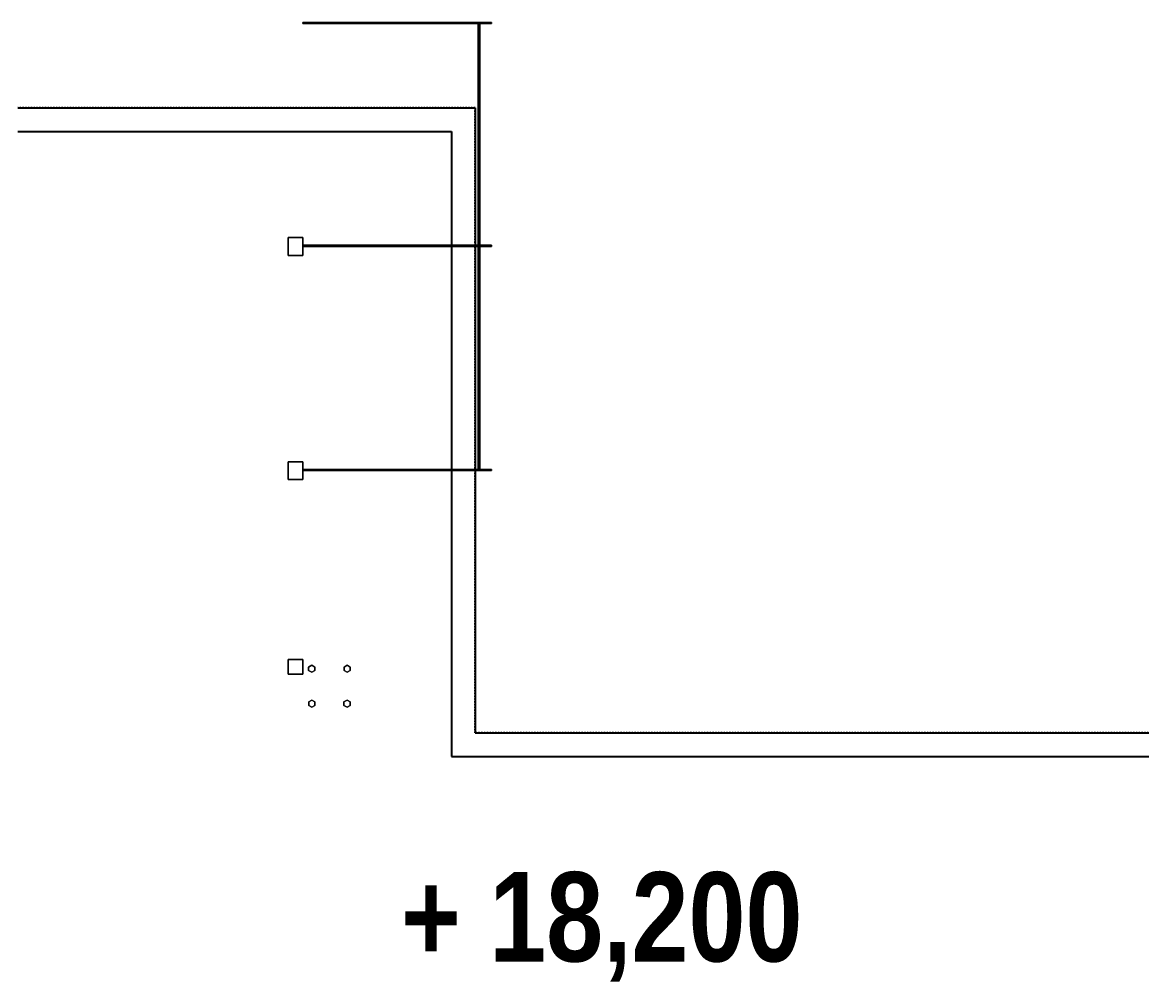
# Model space of a CAD drawing. Header units: millimetres. Extents: x -327709 to -233612, y 250954 to 312605.
# Drawn here: x -287177 to -285279, y 300411 to 302038 of the extents above; entities that cross this region are included whole.
import ezdxf

# ---------------------------------------------------------------- set-up
doc = ezdxf.new("R2010")
doc.units = ezdxf.units.MM
doc.linetypes.add('Dash Style-1', pattern=[4.724409, 1.889764, -2.834646])
for name, color, linetype, lineweight in [('Bloques borde', 7, 'Continuous', 18), ('P4', 7, 'Continuous', 18), ('SUPERFICIES', 7, 'Dash Style-1', 5)]:
    doc.layers.add(name, color=color, linetype=linetype, lineweight=lineweight)
doc.styles.add('Arial Narrow (bold)', font='ARIALNB.TTF')

# ---------------------------------------------------------------- blocks, each defined once
blk = doc.blocks.new('Group-233-1')
at = {"layer": 'Bloques borde', "color": 7, "lineweight": 18}
for points in [[(0.188, 7.2649, 0.359), (0.188, 6.5049, 0.359), (0.185, 6.5049, 0.359), (0.185, 7.2649, 0.359)], [(0.188, 7.2649, 0.399), (0.188, 7.2649, 0.359), (0.185, 7.2649, 0.359), (0.185, 7.2649, 0.399)], [(0.188, 6.5149, 0.409), (0.188, 7.2549, 0.409), (0.185, 7.2549, 0.409), (0.185, 6.5149, 0.409)], [(0.188, 6.5049, 0.359), (0.188, 6.5049, 0.399), (0.185, 6.5049, 0.399), (0.185, 6.5049, 0.359)]]:
    blk.add_3dface(points, dxfattribs=at)
for points, invisible_edges in [([(0.185, 7.2648, 0.4003), (0.188, 7.2648, 0.4003), (0.188, 7.2649, 0.399)], 9), ([(0.188, 7.2649, 0.399), (0.185, 7.2649, 0.399), (0.185, 7.2648, 0.4003)], 8), ([(0.185, 7.2649, 0.399), (0.185, 7.2647, 0.4009), (0.185, 7.2642, 0.4027), (0.185, 7.2649, 0.399)], 12), ([(0.185, 7.2649, 0.399), (0.185, 7.2642, 0.4027), (0.185, 7.2632, 0.4045), (0.185, 7.2649, 0.399)], 13), ([(0.185, 7.2649, 0.399), (0.185, 7.2632, 0.4045), (0.185, 7.2549, 0.409), (0.185, 7.2649, 0.399)], 15), ([(0.185, 7.2649, 0.359), (0.185, 7.2649, 0.399), (0.185, 7.2549, 0.409), (0.185, 7.2649, 0.359)], 14), ([(0.185, 7.2649, 0.359), (0.185, 7.2549, 0.409), (0.185, 6.5149, 0.409), (0.185, 7.2649, 0.359)], 13), ([(0.185, 7.2649, 0.359), (0.185, 6.5149, 0.409), (0.185, 6.5049, 0.359), (0.185, 7.2649, 0.359)], 11), ([(0.188, 7.2646, 0.4016), (0.188, 7.2648, 0.4003), (0.185, 7.2648, 0.4003)], 10), ([(0.185, 7.2648, 0.4003), (0.185, 7.2646, 0.4016), (0.188, 7.2646, 0.4016)], 10), ([(0.188, 7.2646, 0.4016), (0.185, 7.2646, 0.4016), (0.185, 7.2641, 0.4028), (0.188, 7.2641, 0.4028)], 5), ([(0.188, 7.2641, 0.4028), (0.185, 7.2641, 0.4028), (0.185, 7.2636, 0.404), (0.188, 7.2636, 0.404)], 5), ([(0.188, 7.2628, 0.4051), (0.188, 7.2636, 0.404), (0.185, 7.2636, 0.404)], 10), ([(0.185, 7.2636, 0.404), (0.185, 7.2628, 0.4051), (0.188, 7.2628, 0.4051)], 10), ([(0.185, 7.2632, 0.4045), (0.185, 7.262, 0.4061), (0.185, 7.2604, 0.4073), (0.185, 7.2632, 0.4045)], 12), ([(0.185, 7.2632, 0.4045), (0.185, 7.2604, 0.4073), (0.185, 7.2549, 0.409), (0.185, 7.2632, 0.4045)], 15), ([(0.188, 7.262, 0.4061), (0.188, 7.2628, 0.4051), (0.185, 7.2628, 0.4051)], 10), ([(0.185, 7.2628, 0.4051), (0.185, 7.262, 0.4061), (0.188, 7.262, 0.4061)], 8), ([(0.188, 7.261, 0.4069), (0.188, 7.262, 0.4061), (0.185, 7.262, 0.4061)], 8), ([(0.185, 7.262, 0.4061), (0.185, 7.261, 0.4069), (0.188, 7.261, 0.4069)], 10), ([(0.188, 7.261, 0.4069), (0.185, 7.261, 0.4069), (0.185, 7.2599, 0.4077), (0.188, 7.2599, 0.4077)], 5), ([(0.185, 7.2604, 0.4073), (0.185, 7.2586, 0.4083), (0.185, 7.2549, 0.409), (0.185, 7.2604, 0.4073)], 14), ([(0.188, 7.2599, 0.4077), (0.185, 7.2599, 0.4077), (0.185, 7.2587, 0.4082), (0.188, 7.2587, 0.4082)], 5), ([(0.188, 7.2587, 0.4082), (0.185, 7.2587, 0.4082), (0.185, 7.2575, 0.4087), (0.188, 7.2575, 0.4087)], 5), ([(0.185, 7.2586, 0.4083), (0.185, 7.2567, 0.4088), (0.185, 7.2549, 0.409), (0.185, 7.2586, 0.4083)], 12), ([(0.188, 7.2575, 0.4087), (0.185, 7.2575, 0.4087), (0.185, 7.2562, 0.4089), (0.188, 7.2562, 0.4089)], 5), ([(0.188, 7.2549, 0.409), (0.188, 7.2562, 0.4089), (0.185, 7.2562, 0.4089)], 10), ([(0.185, 7.2562, 0.4089), (0.185, 7.2549, 0.409), (0.188, 7.2549, 0.409)], 8), ([(0.188, 7.2642, 0.4027), (0.188, 7.2647, 0.4008), (0.188, 7.2649, 0.399), (0.188, 7.2642, 0.4027)], 12), ([(0.188, 7.2632, 0.4045), (0.188, 7.2642, 0.4027), (0.188, 7.2649, 0.399), (0.188, 7.2632, 0.4045)], 14), ([(0.188, 7.2604, 0.4073), (0.188, 7.2632, 0.4045), (0.188, 7.2649, 0.399), (0.188, 7.2604, 0.4073)], 15), ([(0.188, 7.2549, 0.409), (0.188, 7.2604, 0.4073), (0.188, 7.2649, 0.399), (0.188, 7.2549, 0.409)], 15), ([(0.188, 7.2549, 0.409), (0.188, 7.2649, 0.399), (0.188, 7.2649, 0.359), (0.188, 7.2549, 0.409)], 13), ([(0.188, 6.5149, 0.409), (0.188, 7.2549, 0.409), (0.188, 7.2649, 0.359), (0.188, 6.5149, 0.409)], 14), ([(0.188, 6.5149, 0.409), (0.188, 7.2649, 0.359), (0.188, 6.5049, 0.359), (0.188, 6.5149, 0.409)], 13), ([(0.188, 7.2604, 0.4073), (0.188, 7.262, 0.4061), (0.188, 7.2632, 0.4045), (0.188, 7.2604, 0.4073)], 12), ([(0.188, 7.2549, 0.409), (0.188, 7.2586, 0.4083), (0.188, 7.2604, 0.4073), (0.188, 7.2549, 0.409)], 13), ([(0.188, 7.2549, 0.409), (0.188, 7.2568, 0.4088), (0.188, 7.2586, 0.4083), (0.188, 7.2549, 0.409)], 12), ([(0.188, 6.5136, 0.4089), (0.188, 6.5149, 0.409), (0.185, 6.5149, 0.409)], 8), ([(0.185, 6.5149, 0.409), (0.185, 6.5136, 0.4089), (0.188, 6.5136, 0.4089)], 10), ([(0.185, 6.5149, 0.409), (0.185, 6.513, 0.4088), (0.185, 6.5112, 0.4083), (0.185, 6.5149, 0.409)], 12), ([(0.185, 6.5149, 0.409), (0.185, 6.5112, 0.4083), (0.185, 6.5094, 0.4073), (0.185, 6.5149, 0.409)], 13), ([(0.185, 6.5149, 0.409), (0.185, 6.5094, 0.4073), (0.185, 6.5049, 0.399), (0.185, 6.5149, 0.409)], 15), ([(0.185, 6.5149, 0.409), (0.185, 6.5049, 0.399), (0.185, 6.5049, 0.359), (0.185, 6.5149, 0.409)], 13), ([(0.188, 6.5123, 0.4087), (0.188, 6.5136, 0.4089), (0.185, 6.5136, 0.4089)], 10), ([(0.185, 6.5136, 0.4089), (0.185, 6.5123, 0.4087), (0.188, 6.5123, 0.4087)], 10), ([(0.188, 6.5111, 0.4082), (0.188, 6.5123, 0.4087), (0.185, 6.5123, 0.4087)], 10), ([(0.185, 6.5123, 0.4087), (0.185, 6.5111, 0.4082), (0.188, 6.5111, 0.4082)], 10), ([(0.188, 6.5111, 0.4082), (0.185, 6.5111, 0.4082), (0.185, 6.5099, 0.4077), (0.188, 6.5099, 0.4077)], 5), ([(0.188, 6.5099, 0.4077), (0.185, 6.5099, 0.4077), (0.185, 6.5088, 0.4069), (0.188, 6.5088, 0.4069)], 5), ([(0.185, 6.5094, 0.4073), (0.185, 6.5078, 0.4061), (0.185, 6.5066, 0.4045), (0.185, 6.5094, 0.4073)], 12), ([(0.185, 6.5094, 0.4073), (0.185, 6.5066, 0.4045), (0.185, 6.5049, 0.399), (0.185, 6.5094, 0.4073)], 15), ([(0.188, 6.5112, 0.4083), (0.188, 6.513, 0.4088), (0.188, 6.5149, 0.409), (0.188, 6.5112, 0.4083)], 12), ([(0.188, 6.5094, 0.4073), (0.188, 6.5112, 0.4083), (0.188, 6.5149, 0.409), (0.188, 6.5094, 0.4073)], 14), ([(0.188, 6.5066, 0.4045), (0.188, 6.5094, 0.4073), (0.188, 6.5149, 0.409), (0.188, 6.5066, 0.4045)], 15), ([(0.188, 6.5049, 0.399), (0.188, 6.5066, 0.4045), (0.188, 6.5149, 0.409), (0.188, 6.5049, 0.399)], 15), ([(0.188, 6.5049, 0.359), (0.188, 6.5049, 0.399), (0.188, 6.5149, 0.409), (0.188, 6.5049, 0.359)], 14), ([(0.188, 6.5066, 0.4045), (0.188, 6.5078, 0.4061), (0.188, 6.5094, 0.4073), (0.188, 6.5066, 0.4045)], 12), ([(0.188, 6.5078, 0.4061), (0.188, 6.5088, 0.4069), (0.185, 6.5088, 0.4069)], 10), ([(0.185, 6.5088, 0.4069), (0.185, 6.5078, 0.4061), (0.188, 6.5078, 0.4061)], 8), ([(0.188, 6.507, 0.4051), (0.188, 6.5078, 0.4061), (0.185, 6.5078, 0.4061)], 8), ([(0.185, 6.5078, 0.4061), (0.185, 6.507, 0.4051), (0.188, 6.507, 0.4051)], 10), ([(0.188, 6.5062, 0.404), (0.188, 6.507, 0.4051), (0.185, 6.507, 0.4051)], 10), ([(0.185, 6.507, 0.4051), (0.185, 6.5062, 0.404), (0.188, 6.5062, 0.404)], 10), ([(0.185, 6.5066, 0.4045), (0.185, 6.5056, 0.4027), (0.185, 6.5049, 0.399), (0.185, 6.5066, 0.4045)], 14), ([(0.188, 6.5057, 0.4028), (0.188, 6.5062, 0.404), (0.185, 6.5062, 0.404)], 10), ([(0.185, 6.5062, 0.404), (0.185, 6.5057, 0.4028), (0.188, 6.5057, 0.4028)], 10), ([(0.188, 6.5057, 0.4028), (0.185, 6.5057, 0.4028), (0.185, 6.5052, 0.4016), (0.188, 6.5052, 0.4016)], 5), ([(0.185, 6.5056, 0.4027), (0.185, 6.5051, 0.4008), (0.185, 6.5049, 0.399), (0.185, 6.5056, 0.4027)], 12), ([(0.188, 6.505, 0.4003), (0.188, 6.5052, 0.4016), (0.185, 6.5052, 0.4016)], 10), ([(0.185, 6.5052, 0.4016), (0.185, 6.505, 0.4003), (0.188, 6.505, 0.4003)], 10), ([(0.188, 6.505, 0.4003), (0.185, 6.505, 0.4003), (0.185, 6.5049, 0.399), (0.188, 6.5049, 0.399)], 1), ([(0.188, 6.5049, 0.399), (0.188, 6.5056, 0.4027), (0.188, 6.5066, 0.4045), (0.188, 6.5049, 0.399)], 13), ([(0.188, 6.5049, 0.399), (0.188, 6.5051, 0.4009), (0.188, 6.5056, 0.4027), (0.188, 6.5049, 0.399)], 12)]:
    blk.add_3dface(points, dxfattribs=dict(at, invisible_edges=invisible_edges))
blk = doc.blocks.new('Group-234-1')
at = {"layer": 'Bloques borde', "color": 7, "lineweight": 18}
for points in [[(0.188, 7.2649, 0.359), (-0.112, 7.2649, 0.359), (-0.112, 7.2629, 0.359), (0.188, 7.2629, 0.359)], [(-0.112, 7.2649, 0.359), (-0.112, 7.2649, 0.264), (-0.112, 7.2629, 0.264), (-0.112, 7.2629, 0.359)], [(-0.112, 7.2649, 0.264), (-0.062, 7.2649, 0.274), (-0.062, 7.2629, 0.274), (-0.112, 7.2629, 0.264)], [(-0.062, 7.2649, 0.274), (-0.0378, 7.2649, 0.304), (-0.0378, 7.2629, 0.304), (-0.062, 7.2629, 0.274)], [(-0.0378, 7.2649, 0.304), (0.208, 7.2649, 0.319), (0.208, 7.2629, 0.319), (-0.0378, 7.2629, 0.304)], [(0.208, 7.2649, 0.319), (0.188, 7.2649, 0.359), (0.188, 7.2629, 0.359), (0.208, 7.2629, 0.319)]]:
    blk.add_3dface(points, dxfattribs=at)
blk = doc.blocks.new('Group-235-1')
at = {"layer": 'Bloques borde', "color": 7, "lineweight": 18}
for points in [[(0.188, 7.2649, 0.658), (-0.112, 7.2649, 0.658), (-0.112, 7.2629, 0.658), (0.188, 7.2629, 0.658)], [(-0.112, 7.2649, 0.658), (-0.112, 7.2649, 0.563), (-0.112, 7.2629, 0.563), (-0.112, 7.2629, 0.658)], [(-0.112, 7.2649, 0.563), (-0.062, 7.2649, 0.573), (-0.062, 7.2629, 0.573), (-0.112, 7.2629, 0.563)], [(-0.062, 7.2649, 0.573), (-0.0378, 7.2649, 0.603), (-0.0378, 7.2629, 0.603), (-0.062, 7.2629, 0.573)], [(-0.0378, 7.2649, 0.603), (0.208, 7.2649, 0.618), (0.208, 7.2629, 0.618), (-0.0378, 7.2629, 0.603)], [(0.208, 7.2649, 0.618), (0.188, 7.2649, 0.658), (0.188, 7.2629, 0.658), (0.208, 7.2629, 0.618)]]:
    blk.add_3dface(points, dxfattribs=at)
blk = doc.blocks.new('Group-236-1')
at = {"layer": 'Bloques borde', "color": 7, "lineweight": 18}
for points in [[(0.188, 6.8869, 0.658), (-0.112, 6.8869, 0.658), (-0.112, 6.8849, 0.658), (0.188, 6.8849, 0.658)], [(-0.112, 6.8869, 0.658), (-0.112, 6.8869, 0.563), (-0.112, 6.8849, 0.563), (-0.112, 6.8849, 0.658)], [(-0.112, 6.8869, 0.563), (-0.062, 6.8869, 0.573), (-0.062, 6.8849, 0.573), (-0.112, 6.8849, 0.563)], [(-0.062, 6.8869, 0.573), (-0.0378, 6.8869, 0.603), (-0.0378, 6.8849, 0.603), (-0.062, 6.8849, 0.573)], [(-0.0378, 6.8869, 0.603), (0.208, 6.8869, 0.618), (0.208, 6.8849, 0.618), (-0.0378, 6.8849, 0.603)], [(0.208, 6.8869, 0.618), (0.188, 6.8869, 0.658), (0.188, 6.8849, 0.658), (0.208, 6.8849, 0.618)]]:
    blk.add_3dface(points, dxfattribs=at)
blk = doc.blocks.new('Group-237-1')
at = {"layer": 'Bloques borde', "color": 7, "lineweight": 18}
for points in [[(0.188, 7.2649, 0.658), (0.188, 6.8849, 0.658), (0.185, 6.8849, 0.658), (0.185, 7.2649, 0.658)], [(0.188, 7.2649, 0.698), (0.188, 7.2649, 0.658), (0.185, 7.2649, 0.658), (0.185, 7.2649, 0.698)], [(0.188, 6.8949, 0.708), (0.188, 7.2549, 0.708), (0.185, 7.2549, 0.708), (0.185, 6.8949, 0.708)], [(0.188, 6.8849, 0.658), (0.188, 6.8849, 0.698), (0.185, 6.8849, 0.698), (0.185, 6.8849, 0.658)]]:
    blk.add_3dface(points, dxfattribs=at)
for points, invisible_edges in [([(0.185, 7.2648, 0.6993), (0.188, 7.2648, 0.6993), (0.188, 7.2649, 0.698)], 9), ([(0.188, 7.2649, 0.698), (0.185, 7.2649, 0.698), (0.185, 7.2648, 0.6993)], 8), ([(0.185, 7.2649, 0.698), (0.185, 7.2647, 0.6999), (0.185, 7.2641, 0.7018), (0.185, 7.2649, 0.698)], 12), ([(0.185, 7.2649, 0.698), (0.185, 7.2641, 0.7018), (0.185, 7.2632, 0.7036), (0.185, 7.2649, 0.698)], 13), ([(0.185, 7.2649, 0.698), (0.185, 7.2632, 0.7036), (0.185, 7.2549, 0.708), (0.185, 7.2649, 0.698)], 15), ([(0.185, 7.2649, 0.658), (0.185, 7.2649, 0.698), (0.185, 7.2549, 0.708), (0.185, 7.2649, 0.658)], 14), ([(0.185, 7.2649, 0.658), (0.185, 7.2549, 0.708), (0.185, 6.8949, 0.708), (0.185, 7.2649, 0.658)], 13), ([(0.185, 7.2649, 0.658), (0.185, 6.8949, 0.708), (0.185, 6.8849, 0.658), (0.185, 7.2649, 0.658)], 11), ([(0.188, 7.2648, 0.6993), (0.185, 7.2648, 0.6993), (0.185, 7.2646, 0.7006), (0.188, 7.2646, 0.7006)], 5), ([(0.188, 7.2641, 0.7018), (0.188, 7.2646, 0.7006), (0.185, 7.2646, 0.7006)], 10), ([(0.185, 7.2646, 0.7006), (0.185, 7.2641, 0.7018), (0.188, 7.2641, 0.7018)], 10), ([(0.188, 7.2636, 0.703), (0.188, 7.2641, 0.7018), (0.185, 7.2641, 0.7018)], 10), ([(0.185, 7.2641, 0.7018), (0.185, 7.2636, 0.703), (0.188, 7.2636, 0.703)], 10), ([(0.188, 7.2628, 0.7041), (0.188, 7.2636, 0.703), (0.185, 7.2636, 0.703)], 10), ([(0.185, 7.2636, 0.703), (0.185, 7.2628, 0.7041), (0.188, 7.2628, 0.7041)], 10), ([(0.185, 7.2632, 0.7036), (0.185, 7.262, 0.7051), (0.185, 7.2605, 0.7063), (0.185, 7.2632, 0.7036)], 12), ([(0.185, 7.2632, 0.7036), (0.185, 7.2605, 0.7063), (0.185, 7.2587, 0.7072), (0.185, 7.2632, 0.7036)], 13), ([(0.185, 7.2632, 0.7036), (0.185, 7.2587, 0.7072), (0.185, 7.2549, 0.708), (0.185, 7.2632, 0.7036)], 15), ([(0.188, 7.2628, 0.7041), (0.185, 7.2628, 0.7041), (0.185, 7.262, 0.7051), (0.188, 7.262, 0.7051)], 1), ([(0.188, 7.262, 0.7051), (0.185, 7.262, 0.7051), (0.185, 7.261, 0.7059), (0.188, 7.261, 0.7059)], 4), ([(0.188, 7.261, 0.7059), (0.185, 7.261, 0.7059), (0.185, 7.2599, 0.7067), (0.188, 7.2599, 0.7067)], 5), ([(0.188, 7.2599, 0.7067), (0.185, 7.2599, 0.7067), (0.185, 7.2587, 0.7072), (0.188, 7.2587, 0.7072)], 5), ([(0.185, 7.2587, 0.7072), (0.185, 7.2568, 0.7078), (0.185, 7.2549, 0.708), (0.185, 7.2587, 0.7072)], 12), ([(0.188, 7.2575, 0.7077), (0.188, 7.2587, 0.7072), (0.185, 7.2587, 0.7072)], 10), ([(0.185, 7.2587, 0.7072), (0.185, 7.2575, 0.7077), (0.188, 7.2575, 0.7077)], 10), ([(0.188, 7.2575, 0.7077), (0.185, 7.2575, 0.7077), (0.185, 7.2562, 0.7079), (0.188, 7.2562, 0.7079)], 5), ([(0.188, 7.2549, 0.708), (0.188, 7.2562, 0.7079), (0.185, 7.2562, 0.7079)], 10), ([(0.185, 7.2562, 0.7079), (0.185, 7.2549, 0.708), (0.188, 7.2549, 0.708)], 8), ([(0.188, 7.2642, 0.7017), (0.188, 7.2647, 0.6998), (0.188, 7.2649, 0.698), (0.188, 7.2642, 0.7017)], 12), ([(0.188, 7.2632, 0.7035), (0.188, 7.2642, 0.7017), (0.188, 7.2649, 0.698), (0.188, 7.2632, 0.7035)], 14), ([(0.188, 7.2604, 0.7063), (0.188, 7.2632, 0.7035), (0.188, 7.2649, 0.698), (0.188, 7.2604, 0.7063)], 15), ([(0.188, 7.2549, 0.708), (0.188, 7.2604, 0.7063), (0.188, 7.2649, 0.698), (0.188, 7.2549, 0.708)], 15), ([(0.188, 7.2549, 0.708), (0.188, 7.2649, 0.698), (0.188, 7.2649, 0.658), (0.188, 7.2549, 0.708)], 13), ([(0.188, 6.8949, 0.708), (0.188, 7.2549, 0.708), (0.188, 7.2649, 0.658), (0.188, 6.8949, 0.708)], 14), ([(0.188, 6.8949, 0.708), (0.188, 7.2649, 0.658), (0.188, 6.8849, 0.658), (0.188, 6.8949, 0.708)], 13), ([(0.188, 7.2604, 0.7063), (0.188, 7.262, 0.7051), (0.188, 7.2632, 0.7035), (0.188, 7.2604, 0.7063)], 12), ([(0.188, 7.2549, 0.708), (0.188, 7.2586, 0.7073), (0.188, 7.2604, 0.7063), (0.188, 7.2549, 0.708)], 13), ([(0.188, 7.2549, 0.708), (0.188, 7.2568, 0.7078), (0.188, 7.2586, 0.7073), (0.188, 7.2549, 0.708)], 12), ([(0.185, 6.8936, 0.7079), (0.188, 6.8936, 0.7079), (0.188, 6.8949, 0.708)], 9), ([(0.188, 6.8949, 0.708), (0.185, 6.8949, 0.708), (0.185, 6.8936, 0.7079)], 8), ([(0.185, 6.8949, 0.708), (0.185, 6.893, 0.7078), (0.185, 6.8912, 0.7073), (0.185, 6.8949, 0.708)], 12), ([(0.185, 6.8949, 0.708), (0.185, 6.8912, 0.7073), (0.185, 6.8894, 0.7063), (0.185, 6.8949, 0.708)], 13), ([(0.185, 6.8949, 0.708), (0.185, 6.8894, 0.7063), (0.185, 6.8849, 0.698), (0.185, 6.8949, 0.708)], 15), ([(0.185, 6.8949, 0.708), (0.185, 6.8849, 0.698), (0.185, 6.8849, 0.658), (0.185, 6.8949, 0.708)], 13), ([(0.185, 6.8923, 0.7077), (0.188, 6.8923, 0.7077), (0.188, 6.8936, 0.7079)], 9), ([(0.188, 6.8936, 0.7079), (0.185, 6.8936, 0.7079), (0.185, 6.8923, 0.7077)], 9), ([(0.185, 6.8911, 0.7072), (0.188, 6.8911, 0.7072), (0.188, 6.8923, 0.7077)], 9), ([(0.188, 6.8923, 0.7077), (0.185, 6.8923, 0.7077), (0.185, 6.8911, 0.7072)], 9), ([(0.185, 6.8899, 0.7067), (0.188, 6.8899, 0.7067), (0.188, 6.8911, 0.7072)], 9), ([(0.188, 6.8911, 0.7072), (0.185, 6.8911, 0.7072), (0.185, 6.8899, 0.7067)], 9), ([(0.185, 6.8888, 0.7059), (0.188, 6.8888, 0.7059), (0.188, 6.8899, 0.7067)], 9), ([(0.188, 6.8899, 0.7067), (0.185, 6.8899, 0.7067), (0.185, 6.8888, 0.7059)], 9), ([(0.185, 6.8894, 0.7063), (0.185, 6.8878, 0.7051), (0.185, 6.8866, 0.7035), (0.185, 6.8894, 0.7063)], 12), ([(0.185, 6.8894, 0.7063), (0.185, 6.8866, 0.7035), (0.185, 6.8849, 0.698), (0.185, 6.8894, 0.7063)], 15), ([(0.185, 6.8878, 0.7051), (0.188, 6.8878, 0.7051), (0.188, 6.8888, 0.7059)], 8), ([(0.188, 6.8888, 0.7059), (0.185, 6.8888, 0.7059), (0.185, 6.8878, 0.7051)], 9), ([(0.188, 6.8912, 0.7073), (0.188, 6.893, 0.7078), (0.188, 6.8949, 0.708), (0.188, 6.8912, 0.7073)], 12), ([(0.188, 6.8894, 0.7063), (0.188, 6.8912, 0.7073), (0.188, 6.8949, 0.708), (0.188, 6.8894, 0.7063)], 14), ([(0.188, 6.8866, 0.7035), (0.188, 6.8894, 0.7063), (0.188, 6.8949, 0.708), (0.188, 6.8866, 0.7035)], 15), ([(0.188, 6.8849, 0.698), (0.188, 6.8866, 0.7035), (0.188, 6.8949, 0.708), (0.188, 6.8849, 0.698)], 15), ([(0.188, 6.8849, 0.658), (0.188, 6.8849, 0.698), (0.188, 6.8949, 0.708), (0.188, 6.8849, 0.658)], 14), ([(0.188, 6.8866, 0.7035), (0.188, 6.8878, 0.7051), (0.188, 6.8894, 0.7063), (0.188, 6.8866, 0.7035)], 12), ([(0.185, 6.887, 0.7041), (0.188, 6.887, 0.7041), (0.188, 6.8878, 0.7051)], 9), ([(0.188, 6.8878, 0.7051), (0.185, 6.8878, 0.7051), (0.185, 6.887, 0.7041)], 8), ([(0.185, 6.8862, 0.703), (0.188, 6.8862, 0.703), (0.188, 6.887, 0.7041)], 9), ([(0.188, 6.887, 0.7041), (0.185, 6.887, 0.7041), (0.185, 6.8862, 0.703)], 9), ([(0.185, 6.8866, 0.7035), (0.185, 6.8856, 0.7017), (0.185, 6.8849, 0.698), (0.185, 6.8866, 0.7035)], 14), ([(0.185, 6.8857, 0.7018), (0.188, 6.8857, 0.7018), (0.188, 6.8862, 0.703)], 9), ([(0.188, 6.8862, 0.703), (0.185, 6.8862, 0.703), (0.185, 6.8857, 0.7018)], 9), ([(0.185, 6.8852, 0.7006), (0.188, 6.8852, 0.7006), (0.188, 6.8857, 0.7018)], 9), ([(0.188, 6.8857, 0.7018), (0.185, 6.8857, 0.7018), (0.185, 6.8852, 0.7006)], 9), ([(0.185, 6.8856, 0.7017), (0.185, 6.8851, 0.6998), (0.185, 6.8849, 0.698), (0.185, 6.8856, 0.7017)], 12), ([(0.185, 6.885, 0.6993), (0.188, 6.885, 0.6993), (0.188, 6.8852, 0.7006)], 9), ([(0.188, 6.8852, 0.7006), (0.185, 6.8852, 0.7006), (0.185, 6.885, 0.6993)], 9), ([(0.185, 6.8849, 0.698), (0.188, 6.8849, 0.698), (0.188, 6.885, 0.6993)], 8), ([(0.188, 6.885, 0.6993), (0.185, 6.885, 0.6993), (0.185, 6.8849, 0.698)], 9), ([(0.188, 6.8849, 0.698), (0.188, 6.8856, 0.7017), (0.188, 6.8866, 0.7035), (0.188, 6.8849, 0.698)], 13), ([(0.188, 6.8849, 0.698), (0.188, 6.8851, 0.6999), (0.188, 6.8856, 0.7017), (0.188, 6.8849, 0.698)], 12)]:
    blk.add_3dface(points, dxfattribs=dict(at, invisible_edges=invisible_edges))
blk = doc.blocks.new('Group-238-1')
at = {"layer": 'Bloques borde', "color": 7, "lineweight": 18}
for points in [[(-0.112, 6.8999, 0.6929), (-0.137, 6.8999, 0.6929), (-0.137, 6.8699, 0.6692), (-0.112, 6.8699, 0.6692)], [(-0.137, 6.8699, 0.06), (-0.137, 6.8999, 0.06), (-0.112, 6.8999, 0.06), (-0.112, 6.8699, 0.06)], [(-0.137, 6.8999, 0.6929), (-0.112, 6.8999, 0.6929), (-0.112, 6.8999, 0.06), (-0.137, 6.8999, 0.06)], [(-0.112, 6.8699, 0.6692), (-0.137, 6.8699, 0.6692), (-0.137, 6.8699, 0.06), (-0.112, 6.8699, 0.06)]]:
    blk.add_3dface(points, dxfattribs=at)
blk = doc.blocks.new('Group-240-1')
at = {"layer": 'Bloques borde', "color": 7, "lineweight": 18}
for points in [[(-0.112, 6.5199, 0.3928), (-0.137, 6.5199, 0.3928), (-0.137, 6.4899, 0.3692), (-0.112, 6.4899, 0.3692)], [(-0.137, 6.4899, 0.06), (-0.137, 6.5199, 0.06), (-0.112, 6.5199, 0.06), (-0.112, 6.4899, 0.06)], [(-0.137, 6.5199, 0.3928), (-0.112, 6.5199, 0.3928), (-0.112, 6.5199, 0.06), (-0.137, 6.5199, 0.06)], [(-0.112, 6.4899, 0.3692), (-0.137, 6.4899, 0.3692), (-0.137, 6.4899, 0.06), (-0.112, 6.4899, 0.06)]]:
    blk.add_3dface(points, dxfattribs=at)
blk = doc.blocks.new('Group-241-1')
at = {"layer": 'Bloques borde', "color": 7, "lineweight": 18}
for points, invisible_edges in [([(-0.0422, 6.1659, 0.068), (-0.0422, 6.1719, 0.068), (-0.037, 6.1749, 0.068), (-0.0422, 6.1659, 0.068)], 12), ([(-0.0319, 6.1659, 0.068), (-0.0422, 6.1659, 0.068), (-0.037, 6.1749, 0.068), (-0.0319, 6.1659, 0.068)], 15), ([(-0.037, 6.1749, 0.063), (-0.0422, 6.1719, 0.063), (-0.0422, 6.1659, 0.063), (-0.037, 6.1749, 0.063)], 12), ([(-0.0319, 6.1659, 0.063), (-0.037, 6.1749, 0.063), (-0.0422, 6.1659, 0.063), (-0.0319, 6.1659, 0.063)], 15), ([(-0.037, 6.1749, 0.068), (-0.0319, 6.1719, 0.068), (-0.0319, 6.1659, 0.068), (-0.037, 6.1749, 0.068)], 12), ([(-0.0319, 6.1659, 0.063), (-0.0319, 6.1719, 0.063), (-0.037, 6.1749, 0.063), (-0.0319, 6.1659, 0.063)], 12), ([(-0.0319, 6.1659, 0.068), (-0.037, 6.1629, 0.068), (-0.0422, 6.1659, 0.068), (-0.0319, 6.1659, 0.068)], 12), ([(-0.0422, 6.1659, 0.063), (-0.037, 6.1629, 0.063), (-0.0319, 6.1659, 0.063), (-0.0422, 6.1659, 0.063)], 12)]:
    blk.add_3dface(points, dxfattribs=dict(at, invisible_edges=invisible_edges))
for points in [[(-0.0422, 6.1719, 0.068), (-0.037, 6.1749, 0.068), (-0.037, 6.1749, 0.063), (-0.0422, 6.1719, 0.063)], [(-0.0422, 6.1659, 0.068), (-0.0422, 6.1719, 0.068), (-0.0422, 6.1719, 0.063), (-0.0422, 6.1659, 0.063)], [(-0.037, 6.1749, 0.068), (-0.0319, 6.1719, 0.068), (-0.0319, 6.1719, 0.063), (-0.037, 6.1749, 0.063)], [(-0.0319, 6.1719, 0.068), (-0.0319, 6.1659, 0.068), (-0.0319, 6.1659, 0.063), (-0.0319, 6.1719, 0.063)], [(-0.037, 6.1629, 0.068), (-0.0422, 6.1659, 0.068), (-0.0422, 6.1659, 0.063), (-0.037, 6.1629, 0.063)], [(-0.0319, 6.1659, 0.068), (-0.037, 6.1629, 0.068), (-0.037, 6.1629, 0.063), (-0.0319, 6.1659, 0.063)]]:
    blk.add_3dface(points, dxfattribs=at)
blk = doc.blocks.new('Group-242-1')
at = {"layer": 'Bloques borde', "color": 7, "lineweight": 18}
for points, invisible_edges in [([(-0.0423, 6.1069, 0.068), (-0.0423, 6.1129, 0.068), (-0.0371, 6.1159, 0.068), (-0.0423, 6.1069, 0.068)], 12), ([(-0.032, 6.1069, 0.068), (-0.0423, 6.1069, 0.068), (-0.0371, 6.1159, 0.068), (-0.032, 6.1069, 0.068)], 15), ([(-0.0371, 6.1159, 0.063), (-0.0423, 6.1129, 0.063), (-0.0423, 6.1069, 0.063), (-0.0371, 6.1159, 0.063)], 12), ([(-0.0371, 6.1159, 0.063), (-0.0423, 6.1069, 0.063), (-0.032, 6.1069, 0.063), (-0.0371, 6.1159, 0.063)], 15), ([(-0.032, 6.1069, 0.068), (-0.0371, 6.1159, 0.068), (-0.032, 6.1129, 0.068), (-0.032, 6.1069, 0.068)], 9), ([(-0.0371, 6.1159, 0.063), (-0.032, 6.1069, 0.063), (-0.032, 6.1129, 0.063), (-0.0371, 6.1159, 0.063)], 9), ([(-0.032, 6.1069, 0.068), (-0.0371, 6.1039, 0.068), (-0.0423, 6.1069, 0.068), (-0.032, 6.1069, 0.068)], 12), ([(-0.0423, 6.1069, 0.063), (-0.0371, 6.1039, 0.063), (-0.032, 6.1069, 0.063), (-0.0423, 6.1069, 0.063)], 12)]:
    blk.add_3dface(points, dxfattribs=dict(at, invisible_edges=invisible_edges))
for points in [[(-0.0423, 6.1129, 0.068), (-0.0371, 6.1159, 0.068), (-0.0371, 6.1159, 0.063), (-0.0423, 6.1129, 0.063)], [(-0.0423, 6.1069, 0.068), (-0.0423, 6.1129, 0.068), (-0.0423, 6.1129, 0.063), (-0.0423, 6.1069, 0.063)], [(-0.0371, 6.1159, 0.068), (-0.032, 6.1129, 0.068), (-0.032, 6.1129, 0.063), (-0.0371, 6.1159, 0.063)], [(-0.032, 6.1129, 0.068), (-0.032, 6.1069, 0.068), (-0.032, 6.1069, 0.063), (-0.032, 6.1129, 0.063)], [(-0.0371, 6.1039, 0.068), (-0.0423, 6.1069, 0.068), (-0.0423, 6.1069, 0.063), (-0.0371, 6.1039, 0.063)], [(-0.032, 6.1069, 0.068), (-0.0371, 6.1039, 0.068), (-0.0371, 6.1039, 0.063), (-0.032, 6.1069, 0.063)]]:
    blk.add_3dface(points, dxfattribs=at)
blk = doc.blocks.new('Group-243-1')
at = {"layer": 'Bloques borde', "color": 7, "lineweight": 18}
for points in [[(-0.1022, 6.1719, 0.068), (-0.097, 6.1749, 0.068), (-0.097, 6.1749, 0.063), (-0.1022, 6.1719, 0.063)], [(-0.1022, 6.1659, 0.068), (-0.1022, 6.1719, 0.068), (-0.1022, 6.1719, 0.063), (-0.1022, 6.1659, 0.063)], [(-0.097, 6.1749, 0.068), (-0.0919, 6.1719, 0.068), (-0.0919, 6.1719, 0.063), (-0.097, 6.1749, 0.063)], [(-0.0919, 6.1719, 0.068), (-0.0919, 6.1659, 0.068), (-0.0919, 6.1659, 0.063), (-0.0919, 6.1719, 0.063)], [(-0.097, 6.1629, 0.068), (-0.1022, 6.1659, 0.068), (-0.1022, 6.1659, 0.063), (-0.097, 6.1629, 0.063)], [(-0.0919, 6.1659, 0.068), (-0.097, 6.1629, 0.068), (-0.097, 6.1629, 0.063), (-0.0919, 6.1659, 0.063)]]:
    blk.add_3dface(points, dxfattribs=at)
for points, invisible_edges in [([(-0.097, 6.1749, 0.068), (-0.0919, 6.1659, 0.068), (-0.1022, 6.1659, 0.068), (-0.097, 6.1749, 0.068)], 15), ([(-0.1022, 6.1659, 0.068), (-0.1022, 6.1719, 0.068), (-0.097, 6.1749, 0.068), (-0.1022, 6.1659, 0.068)], 12), ([(-0.1022, 6.1659, 0.063), (-0.0919, 6.1659, 0.063), (-0.097, 6.1749, 0.063), (-0.1022, 6.1659, 0.063)], 15), ([(-0.097, 6.1749, 0.063), (-0.1022, 6.1719, 0.063), (-0.1022, 6.1659, 0.063), (-0.097, 6.1749, 0.063)], 12), ([(-0.097, 6.1749, 0.068), (-0.0919, 6.1719, 0.068), (-0.0919, 6.1659, 0.068), (-0.097, 6.1749, 0.068)], 12), ([(-0.0919, 6.1659, 0.063), (-0.0919, 6.1719, 0.063), (-0.097, 6.1749, 0.063), (-0.0919, 6.1659, 0.063)], 12), ([(-0.0919, 6.1659, 0.068), (-0.097, 6.1629, 0.068), (-0.1022, 6.1659, 0.068), (-0.0919, 6.1659, 0.068)], 12), ([(-0.1022, 6.1659, 0.063), (-0.097, 6.1629, 0.063), (-0.0919, 6.1659, 0.063), (-0.1022, 6.1659, 0.063)], 12)]:
    blk.add_3dface(points, dxfattribs=dict(at, invisible_edges=invisible_edges))
blk = doc.blocks.new('Group-244-1')
at = {"layer": 'Bloques borde', "color": 7, "lineweight": 18}
for points in [[(-0.112, 6.1849, 0.1283), (-0.137, 6.1849, 0.1283), (-0.137, 6.1599, 0.1086), (-0.112, 6.1599, 0.1086)], [(-0.112, 6.1599, 0.06), (-0.137, 6.1599, 0.06), (-0.137, 6.1849, 0.06), (-0.112, 6.1849, 0.06)], [(-0.137, 6.1849, 0.1283), (-0.112, 6.1849, 0.1283), (-0.112, 6.1849, 0.06), (-0.137, 6.1849, 0.06)], [(-0.137, 6.1599, 0.1086), (-0.137, 6.1849, 0.1283), (-0.137, 6.1849, 0.06), (-0.137, 6.1599, 0.06)], [(-0.112, 6.1849, 0.1283), (-0.112, 6.1599, 0.1086), (-0.112, 6.1599, 0.06), (-0.112, 6.1849, 0.06)], [(-0.112, 6.1599, 0.1086), (-0.137, 6.1599, 0.1086), (-0.137, 6.1599, 0.06), (-0.112, 6.1599, 0.06)]]:
    blk.add_3dface(points, dxfattribs=at)
blk = doc.blocks.new('Group-245-1')
at = {"layer": 'Bloques borde', "color": 7, "lineweight": 18}
for points in [[(-0.1021, 6.1129, 0.068), (-0.097, 6.1159, 0.068), (-0.097, 6.1159, 0.063), (-0.1021, 6.1129, 0.063)], [(-0.1021, 6.1069, 0.068), (-0.1021, 6.1129, 0.068), (-0.1021, 6.1129, 0.063), (-0.1021, 6.1069, 0.063)], [(-0.097, 6.1159, 0.068), (-0.0918, 6.1129, 0.068), (-0.0918, 6.1129, 0.063), (-0.097, 6.1159, 0.063)], [(-0.0918, 6.1129, 0.068), (-0.0918, 6.1069, 0.068), (-0.0918, 6.1069, 0.063), (-0.0918, 6.1129, 0.063)], [(-0.097, 6.1039, 0.068), (-0.1021, 6.1069, 0.068), (-0.1021, 6.1069, 0.063), (-0.097, 6.1039, 0.063)], [(-0.0918, 6.1069, 0.068), (-0.097, 6.1039, 0.068), (-0.097, 6.1039, 0.063), (-0.0918, 6.1069, 0.063)]]:
    blk.add_3dface(points, dxfattribs=at)
for points, invisible_edges in [([(-0.1021, 6.1069, 0.068), (-0.1021, 6.1129, 0.068), (-0.097, 6.1159, 0.068), (-0.1021, 6.1069, 0.068)], 12), ([(-0.0918, 6.1069, 0.068), (-0.1021, 6.1069, 0.068), (-0.097, 6.1159, 0.068), (-0.0918, 6.1069, 0.068)], 15), ([(-0.097, 6.1159, 0.063), (-0.1021, 6.1129, 0.063), (-0.1021, 6.1069, 0.063), (-0.097, 6.1159, 0.063)], 12), ([(-0.0918, 6.1069, 0.063), (-0.097, 6.1159, 0.063), (-0.1021, 6.1069, 0.063), (-0.0918, 6.1069, 0.063)], 15), ([(-0.097, 6.1159, 0.068), (-0.0918, 6.1129, 0.068), (-0.0918, 6.1069, 0.068), (-0.097, 6.1159, 0.068)], 12), ([(-0.0918, 6.1069, 0.063), (-0.0918, 6.1129, 0.063), (-0.097, 6.1159, 0.063), (-0.0918, 6.1069, 0.063)], 12), ([(-0.0918, 6.1069, 0.068), (-0.097, 6.1039, 0.068), (-0.1021, 6.1069, 0.068), (-0.0918, 6.1069, 0.068)], 12), ([(-0.1021, 6.1069, 0.063), (-0.097, 6.1039, 0.063), (-0.0918, 6.1069, 0.063), (-0.1021, 6.1069, 0.063)], 12)]:
    blk.add_3dface(points, dxfattribs=dict(at, invisible_edges=invisible_edges))
blk = doc.blocks.new('Group-255-1')
at = {"layer": 'Bloques borde', "color": 7, "lineweight": 18}
for points in [[(0.188, 7.2649, 0.359), (-0.112, 7.2649, 0.359), (-0.112, 7.2629, 0.359), (0.188, 7.2629, 0.359)], [(-0.112, 7.2649, 0.359), (-0.112, 7.2649, 0.264), (-0.112, 7.2629, 0.264), (-0.112, 7.2629, 0.359)], [(-0.112, 7.2649, 0.264), (-0.062, 7.2649, 0.274), (-0.062, 7.2629, 0.274), (-0.112, 7.2629, 0.264)], [(-0.062, 7.2649, 0.274), (-0.0378, 7.2649, 0.304), (-0.0378, 7.2629, 0.304), (-0.062, 7.2629, 0.274)], [(-0.0378, 7.2649, 0.304), (0.208, 7.2649, 0.319), (0.208, 7.2629, 0.319), (-0.0378, 7.2629, 0.304)], [(0.208, 7.2649, 0.319), (0.188, 7.2649, 0.359), (0.188, 7.2629, 0.359), (0.208, 7.2629, 0.319)]]:
    blk.add_3dface(points, dxfattribs=at)
blk = doc.blocks.new('Group-256-1')
at = {"layer": 'Bloques borde', "color": 7, "lineweight": 18}
for points in [[(0.188, 7.2649, 0.658), (-0.112, 7.2649, 0.658), (-0.112, 7.2629, 0.658), (0.188, 7.2629, 0.658)], [(-0.112, 7.2649, 0.658), (-0.112, 7.2649, 0.563), (-0.112, 7.2629, 0.563), (-0.112, 7.2629, 0.658)], [(-0.112, 7.2649, 0.563), (-0.062, 7.2649, 0.573), (-0.062, 7.2629, 0.573), (-0.112, 7.2629, 0.563)], [(-0.062, 7.2649, 0.573), (-0.0378, 7.2649, 0.603), (-0.0378, 7.2629, 0.603), (-0.062, 7.2629, 0.573)], [(-0.0378, 7.2649, 0.603), (0.208, 7.2649, 0.618), (0.208, 7.2629, 0.618), (-0.0378, 7.2629, 0.603)], [(0.208, 7.2649, 0.618), (0.188, 7.2649, 0.658), (0.188, 7.2629, 0.658), (0.208, 7.2629, 0.618)]]:
    blk.add_3dface(points, dxfattribs=at)
blk = doc.blocks.new('Group-257-1')
at = {"layer": 'Bloques borde', "color": 7, "lineweight": 18}
for points in [[(0.188, 7.2649, 0.658), (0.188, 6.8849, 0.658), (0.185, 6.8849, 0.658), (0.185, 7.2649, 0.658)], [(0.188, 7.2649, 0.698), (0.188, 7.2649, 0.658), (0.185, 7.2649, 0.658), (0.185, 7.2649, 0.698)], [(0.188, 6.8949, 0.708), (0.188, 7.2549, 0.708), (0.185, 7.2549, 0.708), (0.185, 6.8949, 0.708)], [(0.188, 6.8849, 0.658), (0.188, 6.8849, 0.698), (0.185, 6.8849, 0.698), (0.185, 6.8849, 0.658)]]:
    blk.add_3dface(points, dxfattribs=at)
for points, invisible_edges in [([(0.185, 7.2648, 0.6993), (0.188, 7.2648, 0.6993), (0.188, 7.2649, 0.698)], 9), ([(0.188, 7.2649, 0.698), (0.185, 7.2649, 0.698), (0.185, 7.2648, 0.6993)], 8), ([(0.185, 7.2649, 0.698), (0.185, 7.2647, 0.6999), (0.185, 7.2641, 0.7018), (0.185, 7.2649, 0.698)], 12), ([(0.185, 7.2649, 0.698), (0.185, 7.2641, 0.7018), (0.185, 7.2632, 0.7036), (0.185, 7.2649, 0.698)], 13), ([(0.185, 7.2649, 0.698), (0.185, 7.2632, 0.7036), (0.185, 7.2549, 0.708), (0.185, 7.2649, 0.698)], 15), ([(0.185, 7.2649, 0.658), (0.185, 7.2649, 0.698), (0.185, 7.2549, 0.708), (0.185, 7.2649, 0.658)], 14), ([(0.185, 7.2649, 0.658), (0.185, 7.2549, 0.708), (0.185, 6.8949, 0.708), (0.185, 7.2649, 0.658)], 13), ([(0.185, 7.2649, 0.658), (0.185, 6.8949, 0.708), (0.185, 6.8849, 0.658), (0.185, 7.2649, 0.658)], 11), ([(0.188, 7.2648, 0.6993), (0.185, 7.2648, 0.6993), (0.185, 7.2646, 0.7006), (0.188, 7.2646, 0.7006)], 5), ([(0.188, 7.2641, 0.7018), (0.188, 7.2646, 0.7006), (0.185, 7.2646, 0.7006)], 10), ([(0.185, 7.2646, 0.7006), (0.185, 7.2641, 0.7018), (0.188, 7.2641, 0.7018)], 10), ([(0.188, 7.2636, 0.703), (0.188, 7.2641, 0.7018), (0.185, 7.2641, 0.7018)], 10), ([(0.185, 7.2641, 0.7018), (0.185, 7.2636, 0.703), (0.188, 7.2636, 0.703)], 10), ([(0.188, 7.2628, 0.7041), (0.188, 7.2636, 0.703), (0.185, 7.2636, 0.703)], 10), ([(0.185, 7.2636, 0.703), (0.185, 7.2628, 0.7041), (0.188, 7.2628, 0.7041)], 10), ([(0.185, 7.2632, 0.7036), (0.185, 7.262, 0.7051), (0.185, 7.2605, 0.7063), (0.185, 7.2632, 0.7036)], 12), ([(0.185, 7.2632, 0.7036), (0.185, 7.2605, 0.7063), (0.185, 7.2587, 0.7072), (0.185, 7.2632, 0.7036)], 13), ([(0.185, 7.2632, 0.7036), (0.185, 7.2587, 0.7072), (0.185, 7.2549, 0.708), (0.185, 7.2632, 0.7036)], 15), ([(0.188, 7.2628, 0.7041), (0.185, 7.2628, 0.7041), (0.185, 7.262, 0.7051), (0.188, 7.262, 0.7051)], 1), ([(0.188, 7.262, 0.7051), (0.185, 7.262, 0.7051), (0.185, 7.261, 0.7059), (0.188, 7.261, 0.7059)], 4), ([(0.188, 7.261, 0.7059), (0.185, 7.261, 0.7059), (0.185, 7.2599, 0.7067), (0.188, 7.2599, 0.7067)], 5), ([(0.188, 7.2599, 0.7067), (0.185, 7.2599, 0.7067), (0.185, 7.2587, 0.7072), (0.188, 7.2587, 0.7072)], 5), ([(0.185, 7.2587, 0.7072), (0.185, 7.2568, 0.7078), (0.185, 7.2549, 0.708), (0.185, 7.2587, 0.7072)], 12), ([(0.188, 7.2575, 0.7077), (0.188, 7.2587, 0.7072), (0.185, 7.2587, 0.7072)], 10), ([(0.185, 7.2587, 0.7072), (0.185, 7.2575, 0.7077), (0.188, 7.2575, 0.7077)], 10), ([(0.188, 7.2575, 0.7077), (0.185, 7.2575, 0.7077), (0.185, 7.2562, 0.7079), (0.188, 7.2562, 0.7079)], 5), ([(0.188, 7.2549, 0.708), (0.188, 7.2562, 0.7079), (0.185, 7.2562, 0.7079)], 10), ([(0.185, 7.2562, 0.7079), (0.185, 7.2549, 0.708), (0.188, 7.2549, 0.708)], 8), ([(0.188, 7.2642, 0.7017), (0.188, 7.2647, 0.6998), (0.188, 7.2649, 0.698), (0.188, 7.2642, 0.7017)], 12), ([(0.188, 7.2632, 0.7035), (0.188, 7.2642, 0.7017), (0.188, 7.2649, 0.698), (0.188, 7.2632, 0.7035)], 14), ([(0.188, 7.2604, 0.7063), (0.188, 7.2632, 0.7035), (0.188, 7.2649, 0.698), (0.188, 7.2604, 0.7063)], 15), ([(0.188, 7.2549, 0.708), (0.188, 7.2604, 0.7063), (0.188, 7.2649, 0.698), (0.188, 7.2549, 0.708)], 15), ([(0.188, 7.2549, 0.708), (0.188, 7.2649, 0.698), (0.188, 7.2649, 0.658), (0.188, 7.2549, 0.708)], 13), ([(0.188, 6.8949, 0.708), (0.188, 7.2549, 0.708), (0.188, 7.2649, 0.658), (0.188, 6.8949, 0.708)], 14), ([(0.188, 6.8949, 0.708), (0.188, 7.2649, 0.658), (0.188, 6.8849, 0.658), (0.188, 6.8949, 0.708)], 13), ([(0.188, 7.2604, 0.7063), (0.188, 7.262, 0.7051), (0.188, 7.2632, 0.7035), (0.188, 7.2604, 0.7063)], 12), ([(0.188, 7.2549, 0.708), (0.188, 7.2586, 0.7073), (0.188, 7.2604, 0.7063), (0.188, 7.2549, 0.708)], 13), ([(0.188, 7.2549, 0.708), (0.188, 7.2568, 0.7078), (0.188, 7.2586, 0.7073), (0.188, 7.2549, 0.708)], 12), ([(0.185, 6.8936, 0.7079), (0.188, 6.8936, 0.7079), (0.188, 6.8949, 0.708)], 9), ([(0.188, 6.8949, 0.708), (0.185, 6.8949, 0.708), (0.185, 6.8936, 0.7079)], 8), ([(0.185, 6.8949, 0.708), (0.185, 6.893, 0.7078), (0.185, 6.8912, 0.7073), (0.185, 6.8949, 0.708)], 12), ([(0.185, 6.8949, 0.708), (0.185, 6.8912, 0.7073), (0.185, 6.8894, 0.7063), (0.185, 6.8949, 0.708)], 13), ([(0.185, 6.8949, 0.708), (0.185, 6.8894, 0.7063), (0.185, 6.8849, 0.698), (0.185, 6.8949, 0.708)], 15), ([(0.185, 6.8949, 0.708), (0.185, 6.8849, 0.698), (0.185, 6.8849, 0.658), (0.185, 6.8949, 0.708)], 13), ([(0.185, 6.8923, 0.7077), (0.188, 6.8923, 0.7077), (0.188, 6.8936, 0.7079)], 9), ([(0.188, 6.8936, 0.7079), (0.185, 6.8936, 0.7079), (0.185, 6.8923, 0.7077)], 9), ([(0.185, 6.8911, 0.7072), (0.188, 6.8911, 0.7072), (0.188, 6.8923, 0.7077)], 9), ([(0.188, 6.8923, 0.7077), (0.185, 6.8923, 0.7077), (0.185, 6.8911, 0.7072)], 9), ([(0.185, 6.8899, 0.7067), (0.188, 6.8899, 0.7067), (0.188, 6.8911, 0.7072)], 9), ([(0.188, 6.8911, 0.7072), (0.185, 6.8911, 0.7072), (0.185, 6.8899, 0.7067)], 9), ([(0.185, 6.8888, 0.7059), (0.188, 6.8888, 0.7059), (0.188, 6.8899, 0.7067)], 9), ([(0.188, 6.8899, 0.7067), (0.185, 6.8899, 0.7067), (0.185, 6.8888, 0.7059)], 9), ([(0.185, 6.8894, 0.7063), (0.185, 6.8878, 0.7051), (0.185, 6.8866, 0.7035), (0.185, 6.8894, 0.7063)], 12), ([(0.185, 6.8894, 0.7063), (0.185, 6.8866, 0.7035), (0.185, 6.8849, 0.698), (0.185, 6.8894, 0.7063)], 15), ([(0.185, 6.8878, 0.7051), (0.188, 6.8878, 0.7051), (0.188, 6.8888, 0.7059)], 8), ([(0.188, 6.8888, 0.7059), (0.185, 6.8888, 0.7059), (0.185, 6.8878, 0.7051)], 9), ([(0.188, 6.8912, 0.7073), (0.188, 6.893, 0.7078), (0.188, 6.8949, 0.708), (0.188, 6.8912, 0.7073)], 12), ([(0.188, 6.8894, 0.7063), (0.188, 6.8912, 0.7073), (0.188, 6.8949, 0.708), (0.188, 6.8894, 0.7063)], 14), ([(0.188, 6.8866, 0.7035), (0.188, 6.8894, 0.7063), (0.188, 6.8949, 0.708), (0.188, 6.8866, 0.7035)], 15), ([(0.188, 6.8849, 0.698), (0.188, 6.8866, 0.7035), (0.188, 6.8949, 0.708), (0.188, 6.8849, 0.698)], 15), ([(0.188, 6.8849, 0.658), (0.188, 6.8849, 0.698), (0.188, 6.8949, 0.708), (0.188, 6.8849, 0.658)], 14), ([(0.188, 6.8866, 0.7035), (0.188, 6.8878, 0.7051), (0.188, 6.8894, 0.7063), (0.188, 6.8866, 0.7035)], 12), ([(0.185, 6.887, 0.7041), (0.188, 6.887, 0.7041), (0.188, 6.8878, 0.7051)], 9), ([(0.188, 6.8878, 0.7051), (0.185, 6.8878, 0.7051), (0.185, 6.887, 0.7041)], 8), ([(0.185, 6.8862, 0.703), (0.188, 6.8862, 0.703), (0.188, 6.887, 0.7041)], 9), ([(0.188, 6.887, 0.7041), (0.185, 6.887, 0.7041), (0.185, 6.8862, 0.703)], 9), ([(0.185, 6.8866, 0.7035), (0.185, 6.8856, 0.7017), (0.185, 6.8849, 0.698), (0.185, 6.8866, 0.7035)], 14), ([(0.185, 6.8857, 0.7018), (0.188, 6.8857, 0.7018), (0.188, 6.8862, 0.703)], 9), ([(0.188, 6.8862, 0.703), (0.185, 6.8862, 0.703), (0.185, 6.8857, 0.7018)], 9), ([(0.185, 6.8852, 0.7006), (0.188, 6.8852, 0.7006), (0.188, 6.8857, 0.7018)], 9), ([(0.188, 6.8857, 0.7018), (0.185, 6.8857, 0.7018), (0.185, 6.8852, 0.7006)], 9), ([(0.185, 6.8856, 0.7017), (0.185, 6.8851, 0.6998), (0.185, 6.8849, 0.698), (0.185, 6.8856, 0.7017)], 12), ([(0.185, 6.885, 0.6993), (0.188, 6.885, 0.6993), (0.188, 6.8852, 0.7006)], 9), ([(0.188, 6.8852, 0.7006), (0.185, 6.8852, 0.7006), (0.185, 6.885, 0.6993)], 9), ([(0.185, 6.8849, 0.698), (0.188, 6.8849, 0.698), (0.188, 6.885, 0.6993)], 8), ([(0.188, 6.885, 0.6993), (0.185, 6.885, 0.6993), (0.185, 6.8849, 0.698)], 9), ([(0.188, 6.8849, 0.698), (0.188, 6.8856, 0.7017), (0.188, 6.8866, 0.7035), (0.188, 6.8849, 0.698)], 13), ([(0.188, 6.8849, 0.698), (0.188, 6.8851, 0.6999), (0.188, 6.8856, 0.7017), (0.188, 6.8849, 0.698)], 12)]:
    blk.add_3dface(points, dxfattribs=dict(at, invisible_edges=invisible_edges))
blk = doc.blocks.new('Group-258-1')
at = {"layer": 'Bloques borde', "color": 7, "lineweight": 18}
for points in [[(-0.112, 6.8999, 0.6929), (-0.137, 6.8999, 0.6929), (-0.137, 6.8699, 0.6692), (-0.112, 6.8699, 0.6692)], [(-0.137, 6.8699, 0.06), (-0.137, 6.8999, 0.06), (-0.112, 6.8999, 0.06), (-0.112, 6.8699, 0.06)], [(-0.137, 6.8999, 0.6929), (-0.112, 6.8999, 0.6929), (-0.112, 6.8999, 0.06), (-0.137, 6.8999, 0.06)], [(-0.112, 6.8699, 0.6692), (-0.137, 6.8699, 0.6692), (-0.137, 6.8699, 0.06), (-0.112, 6.8699, 0.06)]]:
    blk.add_3dface(points, dxfattribs=at)
blk = doc.blocks.new('Group-259-1')
at = {"layer": 'Bloques borde', "color": 7, "lineweight": 18}
for points in [[(0.188, 6.5069, 0.359), (-0.112, 6.5069, 0.359), (-0.112, 6.5049, 0.359), (0.188, 6.5049, 0.359)], [(-0.112, 6.5069, 0.359), (-0.112, 6.5069, 0.264), (-0.112, 6.5049, 0.264), (-0.112, 6.5049, 0.359)], [(-0.112, 6.5069, 0.264), (-0.062, 6.5069, 0.274), (-0.062, 6.5049, 0.274), (-0.112, 6.5049, 0.264)], [(-0.062, 6.5069, 0.274), (-0.0378, 6.5069, 0.304), (-0.0378, 6.5049, 0.304), (-0.062, 6.5049, 0.274)], [(-0.0378, 6.5069, 0.304), (0.208, 6.5069, 0.319), (0.208, 6.5049, 0.319), (-0.0378, 6.5049, 0.304)], [(0.208, 6.5069, 0.319), (0.188, 6.5069, 0.359), (0.188, 6.5049, 0.359), (0.208, 6.5049, 0.319)]]:
    blk.add_3dface(points, dxfattribs=at)
blk = doc.blocks.new('Group-260-1')
at = {"layer": 'Bloques borde', "color": 7, "lineweight": 18}
for points in [[(-0.112, 6.5199, 0.3928), (-0.137, 6.5199, 0.3928), (-0.137, 6.4899, 0.3692), (-0.112, 6.4899, 0.3692)], [(-0.137, 6.4899, 0.06), (-0.137, 6.5199, 0.06), (-0.112, 6.5199, 0.06), (-0.112, 6.4899, 0.06)], [(-0.137, 6.5199, 0.3928), (-0.112, 6.5199, 0.3928), (-0.112, 6.5199, 0.06), (-0.137, 6.5199, 0.06)], [(-0.112, 6.4899, 0.3692), (-0.137, 6.4899, 0.3692), (-0.137, 6.4899, 0.06), (-0.112, 6.4899, 0.06)]]:
    blk.add_3dface(points, dxfattribs=at)

msp = doc.modelspace()

# ---------------------------------------------------------------- linework, layer by layer
at = {"layer": 'P4', "color": 0, "linetype": 'Continuous', "lineweight": -2}
for p, q in [((-287184.66745, 301892.7702), (-286409.53528, 301892.7702)), ((-286409.53528, 301892.7702), (-286409.53528, 300832.58943)), ((-287184.66745, 301852.76338), (-286449.54211, 301852.76338)), ((-286449.54211, 301852.76338), (-286449.54211, 300792.58261)), ((-286409.53528, 300832.58943), (-239721.63239, 300832.58943)), ((-286449.54211, 300792.58261), (-239721.63239, 300792.58261))]:
    msp.add_line(p, q, dxfattribs=at)
at = {"layer": 'SUPERFICIES', "color": 0, "lineweight": -2}
for p, q in [((-286409.53528, 301892.7702), (-287184.66745, 301892.7702)), ((-286409.53528, 300832.58943), (-286409.53528, 301892.7702)), ((-239923.00166, 300832.58943), (-286409.53528, 300832.58943))]:
    msp.add_line(p, q, dxfattribs=at)

# ---------------------------------------------------------------- block references
at = {"layer": 'P4', "color": 0, "lineweight": -2, "xscale": 1000.17053206043, "yscale": 1000.17053206043, "zscale": 1000.17053206043}
for name in ['Group-234-1', 'Group-235-1', 'Group-255-1', 'Group-256-1', 'Group-233-1', 'Group-237-1', 'Group-257-1', 'Group-238-1', 'Group-258-1', 'Group-236-1', 'Group-240-1', 'Group-260-1', 'Group-259-1', 'Group-244-1', 'Group-243-1', 'Group-241-1', 'Group-245-1', 'Group-242-1']:
    msp.add_blockref(name, (-286589.56598, 294771.55601), dxfattribs=at)

# ---------------------------------------------------------------- texts
at = {"layer": 'P4', "color": 0, "lineweight": -2, "insert": (-286535.12389, 300596.63011), "char_height": 151.5623, "attachment_point": 1, "line_spacing_factor": 0.999676, "style": 'Arial Narrow (bold)'}
msp.add_mtext('+ 18,200', dxfattribs=at)

doc.saveas('drawing.dxf')
